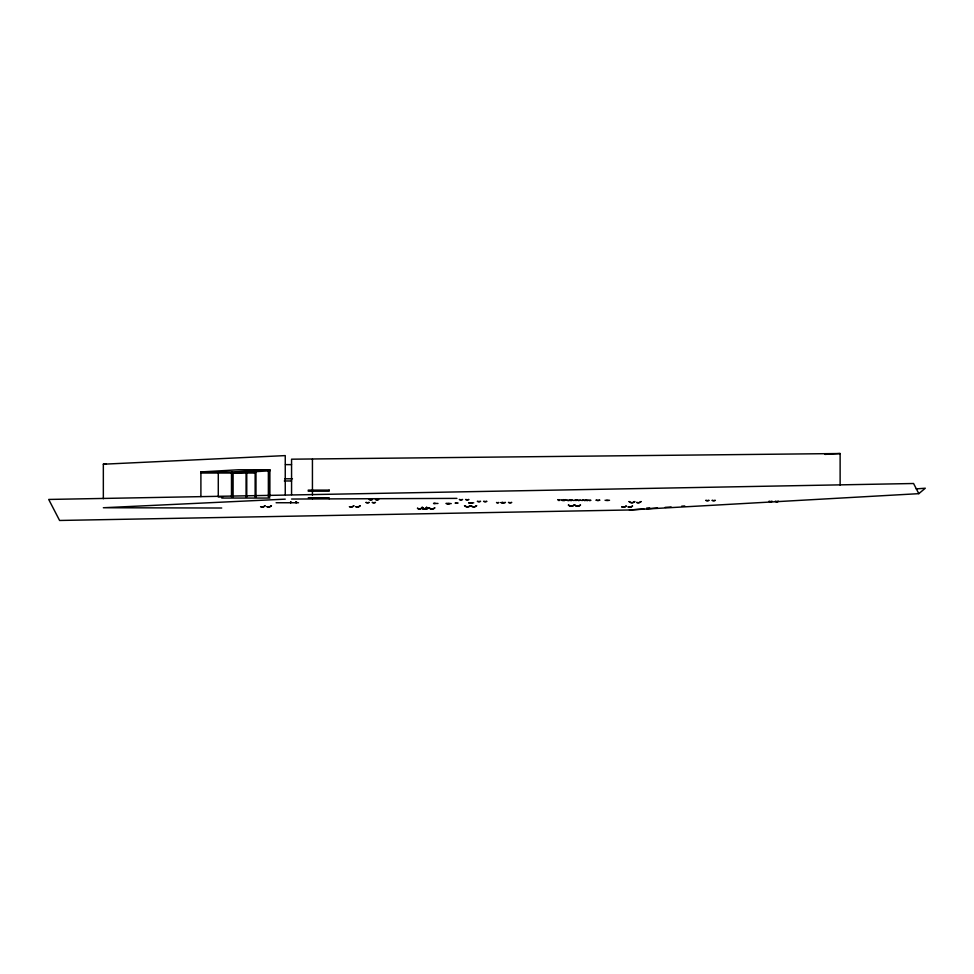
<?xml version="1.0" encoding="UTF-8"?>
<svg xmlns="http://www.w3.org/2000/svg" width="974" height="974" viewBox="0 0 974 974"><rect width="100%" height="100%" fill="white"/><g stroke="black" fill="none" stroke-linecap="round" stroke-linejoin="round"><path stroke-width="1.46" d="M451.254 503.607L448.016 503.363M473.729 502.84L470.625 502.876M436.571 503.461L434.733 503.448M449.318 503.619L447.456 503.668M458.121 503.034L456.258 503.083M471.793 502.852L469.943 502.901M629.411 509.962L918.823 493.66L925.3 488.218L916.217 488.887M643.875 508.964L630.251 509.962L59.597 520.469L48.7 499.443L913.563 483.506L918.823 493.66M646.894 508.745L657.487 507.965M665.047 507.405L671.098 506.955M681.69 506.176L684.722 505.956M200.9 496.594L200.9 471.927L238.593 469.76L269.883 469.76L269.883 496.545M200.9 471.927L232.202 471.927L269.883 469.76M825.002 454.395L840.124 453.531L840.124 485.064M646.626 508.087L649.646 507.917M103.341 498.737L103.341 464.208L285.248 455.601L285.248 494.646M285.248 499.151L103.341 507.746L221.719 508.014M436.997 503.485L437.996 503.436M291.567 499.041L456.916 498.384M291.567 494.622L291.567 459.192L840.124 453.531M468.774 502.901L470.332 502.901L468.664 502.718M455.102 503.083L456.66 503.083L455.747 503.083M446.299 503.668L447.857 503.668L446.153 503.327M269.883 470.844L268.361 470.844L268.361 496.971M200.9 473.023L255.285 473.023M284.712 478.794L292.456 478.794M284.335 480.973L291.567 480.973M222.79 496.971L218.286 496.971L218.286 473.023M308.259 497.738L329.188 497.738L329.188 498.822M221.768 498.055L269.883 498.055M276.105 502.742L298.519 502.742M470.637 502.937L472.207 502.937M448.15 503.704L449.72 503.704M103.341 464.208L106.373 464.208M285.467 464.622L291.53 464.635M312.435 459.192L312.435 495.121M312.435 497.738L312.435 498.822M296.498 501.659L296.498 502.742M295.804 501.659L295.804 502.742M290.776 501.659L290.776 502.742M290.642 501.659L290.642 502.742M269.189 496.971L269.055 470.844L233.03 473.023L233.03 496.971M255.979 470.844L255.979 496.971M255.139 470.844L255.139 496.971M254.445 470.844L254.445 473.023M246.763 473.023L246.763 496.971M246.069 473.023L246.069 496.971M232.336 473.023L232.336 496.971M232.202 471.927L232.202 496.594M231.495 473.023L231.495 496.971M271.478 505.823A8.705 5.564 -90 0 1 267.253 506.687M264.782 505.823A8.705 5.564 -90 0 1 260.557 506.687M271.064 505.823A8.705 5.564 -90 0 1 266.839 506.687M265.196 505.823A8.705 5.564 -90 0 1 260.971 506.687M375.075 502.45A8.705 5.564 -90 0 1 372.19 502.45M368.793 502.45A8.705 5.564 -90 0 1 365.907 502.45M369.207 502.45A8.705 5.564 -90 0 1 366.321 502.45M375.489 502.45A8.705 5.564 90 0 1 372.604 502.45M372.458 499.504A8.705 5.564 -90 0 1 369.572 499.504M372.031 499.504A8.705 5.564 90 0 1 369.158 499.504M378.74 499.504A8.705 5.564 -90 0 1 375.854 499.504M378.314 499.504A8.705 5.564 -90 0 1 375.44 499.504M468.884 499.504A8.705 5.564 -90 0 1 466.01 499.504M468.47 499.504A8.705 5.564 -90 0 1 465.584 499.504M462.187 499.504A8.705 5.564 90 0 1 459.302 499.504M462.601 499.504A8.705 5.564 90 0 1 459.728 499.504M486.89 501.354A8.705 5.564 -90 0 1 484.005 501.354M486.464 501.354A8.705 5.564 -90 0 1 483.591 501.354M480.182 501.354A8.705 5.564 -90 0 1 477.309 501.354M480.608 501.354A8.705 5.564 90 0 1 477.723 501.354M360.283 505.823A8.705 5.564 -90 0 1 356.058 506.687M359.869 505.823A8.705 5.564 -90 0 1 355.644 506.687M353.586 505.823A8.705 5.564 -90 0 1 349.362 506.687M354 505.823A8.705 5.564 -90 0 1 349.776 506.687M476.736 505.713A8.705 5.564 -90 0 1 471.173 505.713M476.323 505.713A8.705 5.564 -90 0 1 470.759 505.713M470.04 505.713A8.705 5.564 -90 0 1 464.476 505.713M470.454 505.713A8.705 5.564 90 0 1 464.89 505.713M580.139 505.056A8.705 5.564 -90 0 1 574.575 505.056M580.553 505.056A8.705 5.564 -90 0 1 574.989 505.056M573.856 505.056A8.705 5.564 90 0 1 568.292 505.056M574.27 505.056A8.705 5.564 90 0 1 568.706 505.056M632.613 506.042A8.705 5.564 -90 0 1 628.388 506.906M632.199 506.042A8.705 5.564 -90 0 1 627.974 506.906M625.917 506.042A8.705 5.564 -90 0 1 621.692 506.906M626.331 506.042A8.705 5.564 -90 0 1 622.106 506.906M641.172 501.573A8.705 5.564 -90 0 1 636.959 502.45M634.476 501.573A8.705 5.564 -90 0 1 628.912 501.573M634.902 501.573A8.705 5.564 90 0 1 629.338 501.573M640.758 501.573A8.705 5.564 -90 0 1 636.533 502.45M715.33 500.38A8.705 5.564 -90 0 1 712.444 500.38M708.622 500.38A8.705 5.564 -90 0 1 705.748 500.38M709.048 500.38A8.705 5.564 -90 0 1 706.162 500.38M714.904 500.38A8.705 5.564 -90 0 1 712.031 500.38M778.47 501.354A8.705 5.564 -90 0 1 775.584 501.354M778.043 501.354A8.705 5.564 -90 0 1 775.17 501.354M771.761 501.354A8.705 5.564 -90 0 1 768.888 501.354M772.187 501.354A8.705 5.564 -90 0 1 769.302 501.354M511.752 502.45A8.705 5.564 -90 0 1 508.866 502.45M505.043 502.45A8.705 5.564 -90 0 1 502.17 502.45M505.469 502.45A8.705 5.564 -90 0 1 502.584 502.45M498.53 502.535A6.1 3.896 90 0 1 496.509 502.535M498.822 502.535A6.1 3.896 -90 0 1 496.801 502.535M503.217 502.535A6.1 3.896 -90 0 1 501.208 502.535M502.925 502.535A6.1 3.896 -90 0 1 500.916 502.535M511.326 502.45A8.705 5.564 -90 0 1 508.452 502.45M422.107 507.271A6.1 3.896 -90 0 1 417.408 508.245M422.399 507.271A6.1 3.896 -90 0 1 417.7 508.245M434.928 507.892A8.705 5.564 90 0 1 429.364 507.892M434.501 507.892A8.705 5.564 -90 0 1 428.937 507.892M428.219 507.892A8.705 5.564 -90 0 1 422.655 507.892M428.645 507.892A8.705 5.564 -90 0 1 423.081 507.892M425.054 508.854A6.1 3.896 90 0 1 422.095 508.245M426.795 507.271A6.1 3.896 90 0 1 425.991 508.245M426.502 507.271A6.1 3.896 -90 0 1 425.699 508.245M424.761 508.854A6.1 3.896 -90 0 1 421.803 508.245M569.948 500.161A8.705 6.696 -90 0 1 566.478 500.161M565.078 500.161A8.705 6.696 -90 0 1 561.621 500.161M570.301 500.161A8.705 6.696 -90 0 1 566.831 500.161M564.737 500.161A8.705 6.696 -90 0 1 561.268 500.161M599.485 500.161A8.705 6.696 -90 0 1 596.015 500.161M599.826 500.161A8.705 6.696 -90 0 1 596.368 500.161M575.427 499.869A4.359 3.348 -90 0 1 572.079 499.869M571.835 500.307A4.359 3.348 -90 0 1 570.107 500.307M572.006 500.307A4.359 3.348 -90 0 1 570.277 500.307M580.504 499.869A4.359 3.348 -90 0 1 577.156 499.869M576.912 500.307A4.359 3.348 -90 0 1 575.184 500.307M579.518 500.307A4.359 3.348 -90 0 1 576.985 499.869M583 500.307A4.359 3.348 -90 0 1 581.271 500.307M586.421 499.869A4.359 3.348 -90 0 1 583.073 499.869M586.591 499.869A4.359 3.348 -90 0 1 583.243 499.869M587.992 500.307A4.359 3.348 -90 0 1 586.263 500.307M588.174 500.307A4.359 3.348 -90 0 1 586.433 500.307M590.78 500.307A4.359 3.348 -90 0 1 589.039 500.307M590.597 500.307A4.359 3.348 -90 0 1 588.868 500.307M565.541 499.638A6.1 1.826 90 0 1 563.715 499.638M565.176 499.638A6.1 1.826 -90 0 1 563.362 499.638M559.283 500.246A6.1 1.826 -90 0 1 557.907 499.638M560.087 499.638A6.1 1.826 -90 0 1 558.26 499.638M609.554 500.246A6.1 5.893 -90 0 1 606.51 500.246M608.08 500.246A6.1 5.893 -90 0 1 605.024 500.246M435.135 503.448L433.576 503.448L435.135 503.448M329.188 490.117L308.259 490.117L308.259 491.2L329.188 491.2L329.188 490.117"/></g></svg>
